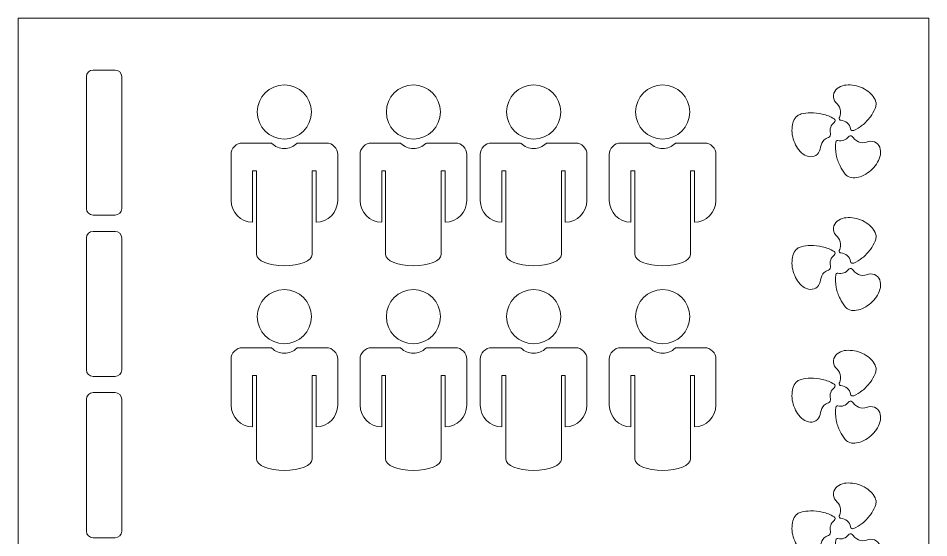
# Model space of a CAD drawing. Header units: metres. Extents: x -2538 to 7610, y -1082 to -498.
# Drawn here: x 6414 to 6976, y -841 to -520 of the extents above; entities that cross this region are included whole.
import ezdxf

# ---------------------------------------------------------------- set-up
doc = ezdxf.new("R2010")
doc.units = ezdxf.units.M
doc.linetypes.add('AUSGEZOGEN', pattern=[0])
doc.layers.add('Standard', color=7, linetype='AUSGEZOGEN', lineweight=25)

# ---------------------------------------------------------------- blocks, each defined once
blk = doc.blocks.new('COMPLEXOBJECT_222')
at = {"layer": 'Standard', "color": 7, "linetype": 'AUSGEZOGEN', "lineweight": 13}
for p, q in [((6569.9, -723.39), (6552.06, -723.39)), ((6570.15, -723.64), (6569.9, -723.39)), ((6585.65, -723.64), (6585.9, -723.39)), ((6603.73, -723.39), (6585.9, -723.39)), ((6544.99, -730.47), (6544.99, -758.81)), ((6610.81, -758.81), (6610.81, -730.47)), ((6558.32, -740.47), (6560.72, -740.47)), ((6558.32, -772.34), (6558.32, -740.47)), ((6560.72, -792.29), (6560.72, -740.47)), ((6595.07, -792.29), (6595.07, -740.47)), ((6597.47, -740.47), (6595.07, -740.47)), ((6597.47, -772.34), (6597.47, -740.47))]:
    blk.add_line(p, q, dxfattribs=at)
blk.add_circle((6577.9, -704.21), 16.7, dxfattribs=at)
for centre, radius, start, end in [((6552.06, -730.47), 7.08, 90, 180), ((6577.9, -715.89), 10.96, 225, 315), ((6603.73, -730.47), 7.08, 0, 90), ((6558.51, -758.81), 13.52, 180, 269.2035), ((6597.29, -758.81), 13.52, 270.7965, 0)]:
    blk.add_arc(centre, radius, start, end, dxfattribs=at)
blk.add_ellipse((6577.9, -792.29), major_axis=(17.18, 0), ratio=0.404093, start_param=3.141593, end_param=6.283185, dxfattribs=at)
blk = doc.blocks.new('COMPLEXOBJECT_223')
at = {"layer": 'Standard', "color": 7, "linetype": 'AUSGEZOGEN', "lineweight": 13}
for p, q in [((6649.54, -723.39), (6631.7, -723.39)), ((6649.79, -723.64), (6649.54, -723.39)), ((6665.29, -723.64), (6665.54, -723.39)), ((6683.37, -723.39), (6665.54, -723.39)), ((6624.63, -730.47), (6624.63, -758.81)), ((6690.45, -758.81), (6690.45, -730.47)), ((6637.96, -740.47), (6640.36, -740.47)), ((6637.96, -772.34), (6637.96, -740.47)), ((6640.36, -792.29), (6640.36, -740.47)), ((6674.71, -792.29), (6674.71, -740.47)), ((6677.11, -740.47), (6674.71, -740.47)), ((6677.11, -772.34), (6677.11, -740.47))]:
    blk.add_line(p, q, dxfattribs=at)
blk.add_circle((6657.54, -704.21), 16.7, dxfattribs=at)
for centre, radius, start, end in [((6631.7, -730.47), 7.08, 90, 180), ((6657.54, -715.89), 10.96, 225, 315), ((6683.37, -730.47), 7.08, 0, 90), ((6638.15, -758.81), 13.52, 180, 269.2035), ((6676.93, -758.81), 13.52, 270.7965, 0)]:
    blk.add_arc(centre, radius, start, end, dxfattribs=at)
blk.add_ellipse((6657.54, -792.29), major_axis=(17.18, 0), ratio=0.404093, start_param=3.141593, end_param=6.283185, dxfattribs=at)
blk = doc.blocks.new('COMPLEXOBJECT_224')
at = {"layer": 'Standard', "color": 7, "linetype": 'AUSGEZOGEN', "lineweight": 13}
for p, q in [((6723.74, -723.39), (6705.9, -723.39)), ((6723.99, -723.64), (6723.74, -723.39)), ((6739.49, -723.64), (6739.74, -723.39)), ((6757.57, -723.39), (6739.74, -723.39)), ((6698.83, -730.47), (6698.83, -758.81)), ((6764.65, -758.81), (6764.65, -730.47)), ((6712.16, -740.47), (6714.56, -740.47)), ((6712.16, -772.34), (6712.16, -740.47)), ((6714.56, -792.29), (6714.56, -740.47)), ((6748.91, -792.29), (6748.91, -740.47)), ((6751.31, -740.47), (6748.91, -740.47)), ((6751.31, -772.34), (6751.31, -740.47))]:
    blk.add_line(p, q, dxfattribs=at)
blk.add_circle((6731.74, -704.21), 16.7, dxfattribs=at)
for centre, radius, start, end in [((6705.9, -730.47), 7.08, 90, 180), ((6731.74, -715.89), 10.96, 225, 315), ((6757.57, -730.47), 7.08, 0, 90), ((6712.35, -758.81), 13.52, 180, 269.2035), ((6751.13, -758.81), 13.52, 270.7965, 0)]:
    blk.add_arc(centre, radius, start, end, dxfattribs=at)
blk.add_ellipse((6731.74, -792.29), major_axis=(17.18, 0), ratio=0.404093, start_param=3.141593, end_param=6.283185, dxfattribs=at)
blk = doc.blocks.new('COMPLEXOBJECT_225')
at = {"layer": 'Standard', "color": 7, "linetype": 'AUSGEZOGEN', "lineweight": 13}
for p, q in [((6803.38, -723.39), (6785.54, -723.39)), ((6803.63, -723.64), (6803.38, -723.39)), ((6819.13, -723.64), (6819.38, -723.39)), ((6837.21, -723.39), (6819.38, -723.39)), ((6778.47, -730.47), (6778.47, -758.81)), ((6844.29, -758.81), (6844.29, -730.47)), ((6791.8, -740.47), (6794.2, -740.47)), ((6791.8, -772.34), (6791.8, -740.47)), ((6794.2, -792.29), (6794.2, -740.47)), ((6828.55, -792.29), (6828.55, -740.47)), ((6830.95, -740.47), (6828.55, -740.47)), ((6830.95, -772.34), (6830.95, -740.47))]:
    blk.add_line(p, q, dxfattribs=at)
blk.add_circle((6811.38, -704.21), 16.7, dxfattribs=at)
for centre, radius, start, end in [((6785.54, -730.47), 7.08, 90, 180), ((6811.38, -715.89), 10.96, 225, 315), ((6837.21, -730.47), 7.08, 0, 90), ((6791.99, -758.81), 13.52, 180, 269.2035), ((6830.77, -758.81), 13.52, 270.7965, 0)]:
    blk.add_arc(centre, radius, start, end, dxfattribs=at)
blk.add_ellipse((6811.38, -792.29), major_axis=(17.18, 0), ratio=0.404093, start_param=3.141593, end_param=6.283185, dxfattribs=at)
blk = doc.blocks.new('COMPLEXOBJECT_226')
at = {"layer": 'Standard', "color": 7, "linetype": 'AUSGEZOGEN', "lineweight": 13}
for p, q in [((6649.54, -596.97), (6631.7, -596.97)), ((6649.79, -597.22), (6649.54, -596.97)), ((6665.29, -597.22), (6665.54, -596.97)), ((6683.37, -596.97), (6665.54, -596.97)), ((6624.63, -604.05), (6624.63, -632.39)), ((6690.45, -632.39), (6690.45, -604.05)), ((6637.96, -614.05), (6640.36, -614.05)), ((6637.96, -645.92), (6637.96, -614.05)), ((6640.36, -665.87), (6640.36, -614.05)), ((6674.71, -665.87), (6674.71, -614.05)), ((6677.11, -614.05), (6674.71, -614.05)), ((6677.11, -645.92), (6677.11, -614.05))]:
    blk.add_line(p, q, dxfattribs=at)
blk.add_circle((6657.54, -577.79), 16.7, dxfattribs=at)
for centre, radius, start, end in [((6631.7, -604.05), 7.08, 90, 180), ((6657.54, -589.47), 10.96, 225, 315), ((6683.37, -604.05), 7.08, 0, 90), ((6638.15, -632.39), 13.52, 180, 269.2035), ((6676.93, -632.39), 13.52, 270.7965, 0)]:
    blk.add_arc(centre, radius, start, end, dxfattribs=at)
blk.add_ellipse((6657.54, -665.87), major_axis=(17.18, 0), ratio=0.404093, start_param=3.141593, end_param=6.283185, dxfattribs=at)
blk = doc.blocks.new('COMPLEXOBJECT_227')
at = {"layer": 'Standard', "color": 7, "linetype": 'AUSGEZOGEN', "lineweight": 13}
for p, q in [((6723.74, -596.97), (6705.9, -596.97)), ((6723.99, -597.22), (6723.74, -596.97)), ((6739.49, -597.22), (6739.74, -596.97)), ((6757.57, -596.97), (6739.74, -596.97)), ((6698.83, -604.05), (6698.83, -632.39)), ((6764.65, -632.39), (6764.65, -604.05)), ((6712.16, -614.05), (6714.56, -614.05)), ((6712.16, -645.92), (6712.16, -614.05)), ((6714.56, -665.87), (6714.56, -614.05)), ((6748.91, -665.87), (6748.91, -614.05)), ((6751.31, -614.05), (6748.91, -614.05)), ((6751.31, -645.92), (6751.31, -614.05))]:
    blk.add_line(p, q, dxfattribs=at)
blk.add_circle((6731.74, -577.79), 16.7, dxfattribs=at)
for centre, radius, start, end in [((6705.9, -604.05), 7.08, 90, 180), ((6731.74, -589.47), 10.96, 225, 315), ((6757.57, -604.05), 7.08, 0, 90), ((6712.35, -632.39), 13.52, 180, 269.2035), ((6751.13, -632.39), 13.52, 270.7965, 0)]:
    blk.add_arc(centre, radius, start, end, dxfattribs=at)
blk.add_ellipse((6731.74, -665.87), major_axis=(17.18, 0), ratio=0.404093, start_param=3.141593, end_param=6.283185, dxfattribs=at)
blk = doc.blocks.new('COMPLEXOBJECT_228')
at = {"layer": 'Standard', "color": 7, "linetype": 'AUSGEZOGEN', "lineweight": 13}
for p, q in [((6803.38, -596.97), (6785.54, -596.97)), ((6803.63, -597.22), (6803.38, -596.97)), ((6819.13, -597.22), (6819.38, -596.97)), ((6837.21, -596.97), (6819.38, -596.97)), ((6778.47, -604.05), (6778.47, -632.39)), ((6844.29, -632.39), (6844.29, -604.05)), ((6791.8, -614.05), (6794.2, -614.05)), ((6791.8, -645.92), (6791.8, -614.05)), ((6794.2, -665.87), (6794.2, -614.05)), ((6828.55, -665.87), (6828.55, -614.05)), ((6830.95, -614.05), (6828.55, -614.05)), ((6830.95, -645.92), (6830.95, -614.05))]:
    blk.add_line(p, q, dxfattribs=at)
blk.add_circle((6811.38, -577.79), 16.7, dxfattribs=at)
for centre, radius, start, end in [((6785.54, -604.05), 7.08, 90, 180), ((6811.38, -589.47), 10.96, 225, 315), ((6837.21, -604.05), 7.08, 0, 90), ((6791.99, -632.39), 13.52, 180, 269.2035), ((6830.77, -632.39), 13.52, 270.7965, 0)]:
    blk.add_arc(centre, radius, start, end, dxfattribs=at)
blk.add_ellipse((6811.38, -665.87), major_axis=(17.18, 0), ratio=0.404093, start_param=3.141593, end_param=6.283185, dxfattribs=at)
blk = doc.blocks.new('COMPLEXOBJECT_229')
at = {"layer": 'Standard', "color": 7, "linetype": 'AUSGEZOGEN', "lineweight": 13}
for p, q in [((6569.9, -596.97), (6552.06, -596.97)), ((6570.15, -597.22), (6569.9, -596.97)), ((6585.65, -597.22), (6585.9, -596.97)), ((6603.73, -596.97), (6585.9, -596.97)), ((6544.99, -604.05), (6544.99, -632.39)), ((6610.81, -632.39), (6610.81, -604.05)), ((6558.32, -614.05), (6560.72, -614.05)), ((6558.32, -645.92), (6558.32, -614.05)), ((6560.72, -665.87), (6560.72, -614.05)), ((6595.07, -665.87), (6595.07, -614.05)), ((6597.47, -614.05), (6595.07, -614.05)), ((6597.47, -645.92), (6597.47, -614.05))]:
    blk.add_line(p, q, dxfattribs=at)
blk.add_circle((6577.9, -577.79), 16.7, dxfattribs=at)
for centre, radius, start, end in [((6552.06, -604.05), 7.08, 90, 180), ((6577.9, -589.47), 10.96, 225, 315), ((6603.73, -604.05), 7.08, 0, 90), ((6558.51, -632.39), 13.52, 180, 269.2035), ((6597.29, -632.39), 13.52, 270.7965, 0)]:
    blk.add_arc(centre, radius, start, end, dxfattribs=at)
blk.add_ellipse((6577.9, -665.87), major_axis=(17.18, 0), ratio=0.404093, start_param=3.141593, end_param=6.283185, dxfattribs=at)
blk = doc.blocks.new('COMPLEXOBJECT_239')
at = {"layer": 'Standard', "color": 7, "linetype": 'AUSGEZOGEN', "lineweight": 13}
for centre, major_axis, start_param, end_param in [((6919.26, -842.26), (0.526, 0.881), 0.29016, 1.960733), ((6921.09, -835.1), (3.27, 5.47), 3.431753, 4.605899), ((6927.29, -839.77), (0.75, 1.25), 6.063983, 7.747492)]:
    blk.add_ellipse(centre, major_axis=major_axis, ratio=0.99288, start_param=start_param, end_param=end_param, dxfattribs=at)
for points, start_tangent, end_tangent in [([(6923.99, -861.98), (6920.86, -856.98), (6918.48, -850.1), (6918.25, -842.11)], (-0.000563, 0.000827), (0.000151, 0.000989)), ([(6928.29, -838.72), (6930.08, -840.6), (6934.85, -842.65), (6939.76, -841.7), (6944.13, -843.45), (6945.91, -847.68), (6942.54, -856.8), (6934.32, -863.19), (6925.92, -863.51), (6923.99, -861.98)], (0.000725, -0.000689), (-0.000739, 0.000674))]:
    blk.add_spline(points, degree=3, dxfattribs=dict(at, start_tangent=start_tangent, end_tangent=end_tangent))
blk = doc.blocks.new('COMPLEXOBJECT_240')
at = {"layer": 'Standard', "color": 7, "linetype": 'AUSGEZOGEN', "lineweight": 13}
for centre, major_axis, start_param, end_param in [((6921.09, -835.1), (3.27, 5.47), 1.194602, 2.376013), ((6916.42, -829.01), (0.69, 1.16), 4.336194, 6.247926), ((6912.95, -837.35), (1.08, 1.81), 4.03076, 5.517605)]:
    blk.add_ellipse(centre, major_axis=major_axis, ratio=0.99288, start_param=start_param, end_param=end_param, dxfattribs=at)
for points, start_tangent, end_tangent in [([(6913.66, -839.32), (6913.44, -839.41), (6909.53, -842.87), (6908.26, -847.72), (6904.8, -850.95), (6900.21, -850.78), (6893.45, -843.89), (6891.25, -833.73), (6894.6, -825.98), (6896.81, -824.87)], (-0.000938, -0.000347), (0.000923, 0.000384)), ([(6896.81, -824.87), (6902.67, -824.14), (6909.9, -824.88), (6917.16, -827.87)], (0.000987, 0.000163), (0.00084, -0.000543))]:
    blk.add_spline(points, degree=3, dxfattribs=dict(at, start_tangent=start_tangent, end_tangent=end_tangent))
blk = doc.blocks.new('COMPLEXOBJECT_241')
at = {"layer": 'Standard', "color": 7, "linetype": 'AUSGEZOGEN', "lineweight": 13}
for centre, major_axis, start_param, end_param in [((6921.43, -827.64), (0.567, 0.95), 1.74922, 3.637), ((6921.09, -835.1), (3.27, 5.47), 5.424284, 6.778593), ((6928.73, -833.73), (0.73, 1.22), 2.282692, 4.103172)]:
    blk.add_ellipse(centre, major_axis=major_axis, ratio=0.99288, start_param=start_param, end_param=end_param, dxfattribs=at)
for points, start_tangent, end_tangent in [([(6920.41, -827.25), (6920.9, -825.86), (6920.58, -820.65), (6917.54, -816.7), (6917.13, -811.99), (6920.08, -808.45), (6929.69, -807.27), (6939.06, -811.68), (6943.1, -819.04), (6942.61, -821.47)], (0.000356, 0.000935), (-0.000266, -0.000964)), ([(6942.61, -821.47), (6939.58, -826.57), (6934.54, -831.86), (6929.31, -835.03)], (-0.000478, -0.000878), (-0.00091, -0.000414))]:
    blk.add_spline(points, degree=3, dxfattribs=dict(at, start_tangent=start_tangent, end_tangent=end_tangent))
blk = doc.blocks.new('COMPLEXOBJECT_238')
at = {"layer": 'Standard', "color": 7, "linetype": 'AUSGEZOGEN', "lineweight": 13}
for name in ['COMPLEXOBJECT_241', 'COMPLEXOBJECT_240', 'COMPLEXOBJECT_239']:
    blk.add_blockref(name, (0, 0), dxfattribs=at)
blk = doc.blocks.new('COMPLEXOBJECT_243')
at = {"layer": 'Standard', "color": 7, "linetype": 'AUSGEZOGEN', "lineweight": 13}
for centre, major_axis, start_param, end_param in [((6921.09, -753.16), (3.27, 5.47), 3.431753, 4.605899), ((6927.29, -757.83), (0.75, 1.25), 6.063983, 7.747492), ((6919.26, -760.32), (0.526, 0.881), 0.29016, 1.960733)]:
    blk.add_ellipse(centre, major_axis=major_axis, ratio=0.99288, start_param=start_param, end_param=end_param, dxfattribs=at)
for points, start_tangent, end_tangent in [([(6928.29, -756.77), (6930.08, -758.65), (6934.85, -760.71), (6939.76, -759.76), (6944.13, -761.5), (6945.91, -765.73), (6942.54, -774.85), (6934.32, -781.25), (6925.92, -781.56), (6923.99, -780.04)], (0.000725, -0.000689), (-0.000739, 0.000674)), ([(6923.99, -780.04), (6920.86, -775.04), (6918.48, -768.16), (6918.25, -760.17)], (-0.000563, 0.000827), (0.000151, 0.000989))]:
    blk.add_spline(points, degree=3, dxfattribs=dict(at, start_tangent=start_tangent, end_tangent=end_tangent))
blk = doc.blocks.new('COMPLEXOBJECT_244')
at = {"layer": 'Standard', "color": 7, "linetype": 'AUSGEZOGEN', "lineweight": 13}
for centre, major_axis, start_param, end_param in [((6916.42, -747.06), (0.69, 1.16), 4.336194, 6.247926), ((6921.09, -753.16), (3.27, 5.47), 1.194602, 2.376013), ((6912.95, -755.41), (1.08, 1.81), 4.03076, 5.517605)]:
    blk.add_ellipse(centre, major_axis=major_axis, ratio=0.99288, start_param=start_param, end_param=end_param, dxfattribs=at)
for points, start_tangent, end_tangent in [([(6913.66, -757.38), (6913.44, -757.46), (6909.53, -760.93), (6908.26, -765.78), (6904.8, -769.01), (6900.21, -768.84), (6893.45, -761.94), (6891.25, -751.79), (6894.6, -744.04), (6896.81, -742.93)], (-0.000938, -0.000347), (0.000923, 0.000384)), ([(6896.81, -742.93), (6902.67, -742.19), (6909.9, -742.94), (6917.16, -745.92)], (0.000987, 0.000163), (0.00084, -0.000543))]:
    blk.add_spline(points, degree=3, dxfattribs=dict(at, start_tangent=start_tangent, end_tangent=end_tangent))
blk = doc.blocks.new('COMPLEXOBJECT_245')
at = {"layer": 'Standard', "color": 7, "linetype": 'AUSGEZOGEN', "lineweight": 13}
for centre, major_axis, start_param, end_param in [((6921.43, -745.7), (0.567, 0.95), 1.74922, 3.637), ((6921.09, -753.16), (3.27, 5.47), 5.424284, 6.778593), ((6928.73, -751.79), (0.73, 1.22), 2.282692, 4.103172)]:
    blk.add_ellipse(centre, major_axis=major_axis, ratio=0.99288, start_param=start_param, end_param=end_param, dxfattribs=at)
for points, start_tangent, end_tangent in [([(6920.41, -745.31), (6920.9, -743.91), (6920.58, -738.71), (6917.54, -734.76), (6917.13, -730.05), (6920.08, -726.51), (6929.69, -725.32), (6939.06, -729.74), (6943.1, -737.1), (6942.61, -739.53)], (0.000356, 0.000935), (-0.000266, -0.000964)), ([(6942.61, -739.53), (6939.58, -744.62), (6934.54, -749.91), (6929.31, -753.09)], (-0.000478, -0.000878), (-0.00091, -0.000414))]:
    blk.add_spline(points, degree=3, dxfattribs=dict(at, start_tangent=start_tangent, end_tangent=end_tangent))
blk = doc.blocks.new('COMPLEXOBJECT_242')
at = {"layer": 'Standard', "color": 7, "linetype": 'AUSGEZOGEN', "lineweight": 13}
for name in ['COMPLEXOBJECT_245', 'COMPLEXOBJECT_244', 'COMPLEXOBJECT_243']:
    blk.add_blockref(name, (0, 0), dxfattribs=at)
blk = doc.blocks.new('COMPLEXOBJECT_246')
at = {"layer": 'Standard', "color": 7, "linetype": 'AUSGEZOGEN', "lineweight": 13}
for centre, major_axis, start_param, end_param in [((6921.09, -671.21), (3.27, 5.47), 1.194602, 2.376013), ((6916.42, -665.12), (0.69, 1.16), 4.336194, 6.247926), ((6912.95, -673.47), (1.08, 1.81), 4.03076, 5.517605)]:
    blk.add_ellipse(centre, major_axis=major_axis, ratio=0.99288, start_param=start_param, end_param=end_param, dxfattribs=at)
for points, start_tangent, end_tangent in [([(6913.66, -675.44), (6913.44, -675.52), (6909.53, -678.98), (6908.26, -683.83), (6904.8, -687.06), (6900.21, -686.9), (6893.45, -680), (6891.25, -669.84), (6894.6, -662.09), (6896.81, -660.98)], (-0.000938, -0.000347), (0.000923, 0.000384)), ([(6896.81, -660.98), (6902.67, -660.25), (6909.9, -660.99), (6917.16, -663.98)], (0.000987, 0.000163), (0.00084, -0.000543))]:
    blk.add_spline(points, degree=3, dxfattribs=dict(at, start_tangent=start_tangent, end_tangent=end_tangent))
blk = doc.blocks.new('COMPLEXOBJECT_247')
at = {"layer": 'Standard', "color": 7, "linetype": 'AUSGEZOGEN', "lineweight": 13}
for centre, major_axis, start_param, end_param in [((6921.43, -663.76), (0.567, 0.95), 1.74922, 3.637), ((6921.09, -671.21), (3.27, 5.47), 5.424284, 6.778593), ((6928.73, -669.85), (0.73, 1.22), 2.282692, 4.103172)]:
    blk.add_ellipse(centre, major_axis=major_axis, ratio=0.99288, start_param=start_param, end_param=end_param, dxfattribs=at)
for points, start_tangent, end_tangent in [([(6920.41, -663.37), (6920.9, -661.97), (6920.58, -656.76), (6917.54, -652.81), (6917.13, -648.1), (6920.08, -644.57), (6929.69, -643.38), (6939.06, -647.79), (6943.1, -655.15), (6942.61, -657.58)], (0.000356, 0.000935), (-0.000266, -0.000964)), ([(6942.61, -657.58), (6939.58, -662.68), (6934.54, -667.97), (6929.31, -671.14)], (-0.000478, -0.000878), (-0.00091, -0.000414))]:
    blk.add_spline(points, degree=3, dxfattribs=dict(at, start_tangent=start_tangent, end_tangent=end_tangent))
blk = doc.blocks.new('COMPLEXOBJECT_248')
at = {"layer": 'Standard', "color": 7, "linetype": 'AUSGEZOGEN', "lineweight": 13}
for centre, major_axis, start_param, end_param in [((6919.26, -678.37), (0.526, 0.881), 0.29016, 1.960733), ((6921.09, -671.21), (3.27, 5.47), 3.431753, 4.605899), ((6927.29, -675.89), (0.75, 1.25), 6.063983, 7.747492)]:
    blk.add_ellipse(centre, major_axis=major_axis, ratio=0.99288, start_param=start_param, end_param=end_param, dxfattribs=at)
for points, start_tangent, end_tangent in [([(6923.99, -698.09), (6920.86, -693.09), (6918.48, -686.21), (6918.25, -678.22)], (-0.000563, 0.000827), (0.000151, 0.000989)), ([(6928.29, -674.83), (6930.08, -676.71), (6934.85, -678.76), (6939.76, -677.81), (6944.13, -679.56), (6945.91, -683.79), (6942.54, -692.91), (6934.32, -699.3), (6925.92, -699.62), (6923.99, -698.09)], (0.000725, -0.000689), (-0.000739, 0.000674))]:
    blk.add_spline(points, degree=3, dxfattribs=dict(at, start_tangent=start_tangent, end_tangent=end_tangent))
blk = doc.blocks.new('COMPLEXOBJECT_249')
at = {"layer": 'Standard', "color": 7, "linetype": 'AUSGEZOGEN', "lineweight": 13}
for centre, major_axis, start_param, end_param in [((6921.09, -589.27), (3.27, 5.47), 1.194602, 2.376013), ((6916.42, -583.17), (0.69, 1.16), 4.336194, 6.247926), ((6912.95, -591.52), (1.08, 1.81), 4.03076, 5.517605)]:
    blk.add_ellipse(centre, major_axis=major_axis, ratio=0.99288, start_param=start_param, end_param=end_param, dxfattribs=at)
for points, start_tangent, end_tangent in [([(6896.81, -579.04), (6902.67, -578.31), (6909.9, -579.05), (6917.16, -582.04)], (0.000987, 0.000163), (0.00084, -0.000543)), ([(6913.66, -593.49), (6913.44, -593.58), (6909.53, -597.04), (6908.26, -601.89), (6904.8, -605.12), (6900.21, -604.95), (6893.45, -598.06), (6891.25, -587.9), (6894.6, -580.15), (6896.81, -579.04)], (-0.000938, -0.000347), (0.000923, 0.000384))]:
    blk.add_spline(points, degree=3, dxfattribs=dict(at, start_tangent=start_tangent, end_tangent=end_tangent))
blk = doc.blocks.new('COMPLEXOBJECT_250')
at = {"layer": 'Standard', "color": 7, "linetype": 'AUSGEZOGEN', "lineweight": 13}
for centre, major_axis, start_param, end_param in [((6921.43, -581.81), (0.567, 0.95), 1.74922, 3.637), ((6921.09, -589.27), (3.27, 5.47), 5.424284, 6.778593), ((6928.73, -587.9), (0.73, 1.22), 2.282692, 4.103172)]:
    blk.add_ellipse(centre, major_axis=major_axis, ratio=0.99288, start_param=start_param, end_param=end_param, dxfattribs=at)
for points, start_tangent, end_tangent in [([(6920.41, -581.42), (6920.9, -580.02), (6920.58, -574.82), (6917.54, -570.87), (6917.13, -566.16), (6920.08, -562.62), (6929.69, -561.43), (6939.06, -565.85), (6943.1, -573.21), (6942.61, -575.64)], (0.000356, 0.000935), (-0.000266, -0.000964)), ([(6942.61, -575.64), (6939.58, -580.74), (6934.54, -586.02), (6929.31, -589.2)], (-0.000478, -0.000878), (-0.00091, -0.000414))]:
    blk.add_spline(points, degree=3, dxfattribs=dict(at, start_tangent=start_tangent, end_tangent=end_tangent))
blk = doc.blocks.new('COMPLEXOBJECT_251')
at = {"layer": 'Standard', "color": 7, "linetype": 'AUSGEZOGEN', "lineweight": 13}
for centre, major_axis, start_param, end_param in [((6919.26, -596.43), (0.526, 0.881), 0.29016, 1.960733), ((6921.09, -589.27), (3.27, 5.47), 3.431753, 4.605899), ((6927.29, -593.94), (0.75, 1.25), 6.063983, 7.747492)]:
    blk.add_ellipse(centre, major_axis=major_axis, ratio=0.99288, start_param=start_param, end_param=end_param, dxfattribs=at)
for points, start_tangent, end_tangent in [([(6928.29, -592.89), (6930.08, -594.77), (6934.85, -596.82), (6939.76, -595.87), (6944.13, -597.62), (6945.91, -601.85), (6942.54, -610.97), (6934.32, -617.36), (6925.92, -617.67), (6923.99, -616.15)], (0.000725, -0.000689), (-0.000739, 0.000674)), ([(6923.99, -616.15), (6920.86, -611.15), (6918.48, -604.27), (6918.25, -596.28)], (-0.000563, 0.000827), (0.000151, 0.000989))]:
    blk.add_spline(points, degree=3, dxfattribs=dict(at, start_tangent=start_tangent, end_tangent=end_tangent))

msp = doc.modelspace()

# ---------------------------------------------------------------- linework, layer by layer
at = {"layer": 'Standard', "color": 7, "linetype": 'AUSGEZOGEN', "lineweight": 13}
for p, q in [((6455.77, -637.41), (6455.77, -555.97)), ((6459.87, -551.87), (6473.4, -551.87)), ((6477.5, -637.41), (6477.5, -555.97)), ((6459.87, -641.51), (6473.4, -641.51)), ((6459.87, -651.51), (6473.4, -651.51)), ((6455.77, -737.05), (6455.77, -655.61)), ((6477.5, -737.05), (6477.5, -655.61)), ((6459.87, -741.15), (6473.4, -741.15)), ((6459.87, -751.15), (6473.4, -751.15)), ((6455.77, -836.69), (6455.77, -755.25)), ((6477.5, -836.69), (6477.5, -755.25)), ((6459.87, -840.79), (6473.4, -840.79))]:
    msp.add_line(p, q, dxfattribs=at)
msp.add_lwpolyline([(6413.64, -1081.87), (6975.64, -1081.87), (6975.64, -519.87), (6413.64, -519.87), (6413.64, -1081.87)], close=True, dxfattribs=at)
for centre, start, end in [((6459.87, -555.97), 90, 180), ((6473.4, -555.97), 0, 90), ((6459.87, -637.41), 180, 270), ((6473.4, -637.41), 270, 0), ((6459.87, -655.61), 90, 180), ((6473.4, -655.61), 0, 90), ((6459.87, -737.05), 180, 270), ((6473.4, -737.05), 270, 0), ((6459.87, -755.25), 90, 180), ((6473.4, -755.25), 0, 90), ((6459.87, -836.69), 180, 270), ((6473.4, -836.69), 270, 0)]:
    msp.add_arc(centre, 4.1, start, end, dxfattribs=at)

# ---------------------------------------------------------------- block references
for name in ['COMPLEXOBJECT_229', 'COMPLEXOBJECT_226', 'COMPLEXOBJECT_227', 'COMPLEXOBJECT_228', 'COMPLEXOBJECT_250', 'COMPLEXOBJECT_249', 'COMPLEXOBJECT_251', 'COMPLEXOBJECT_247', 'COMPLEXOBJECT_246', 'COMPLEXOBJECT_248', 'COMPLEXOBJECT_222', 'COMPLEXOBJECT_223', 'COMPLEXOBJECT_224', 'COMPLEXOBJECT_225']:
    msp.add_blockref(name, (0, 0), dxfattribs=at)
at = {"layer": 'Standard', "color": 7, "linetype": 'AUSGEZOGEN', "lineweight": 25}
for name in ['COMPLEXOBJECT_242', 'COMPLEXOBJECT_238']:
    msp.add_blockref(name, (0, 0), dxfattribs=at)

doc.saveas('drawing.dxf')
